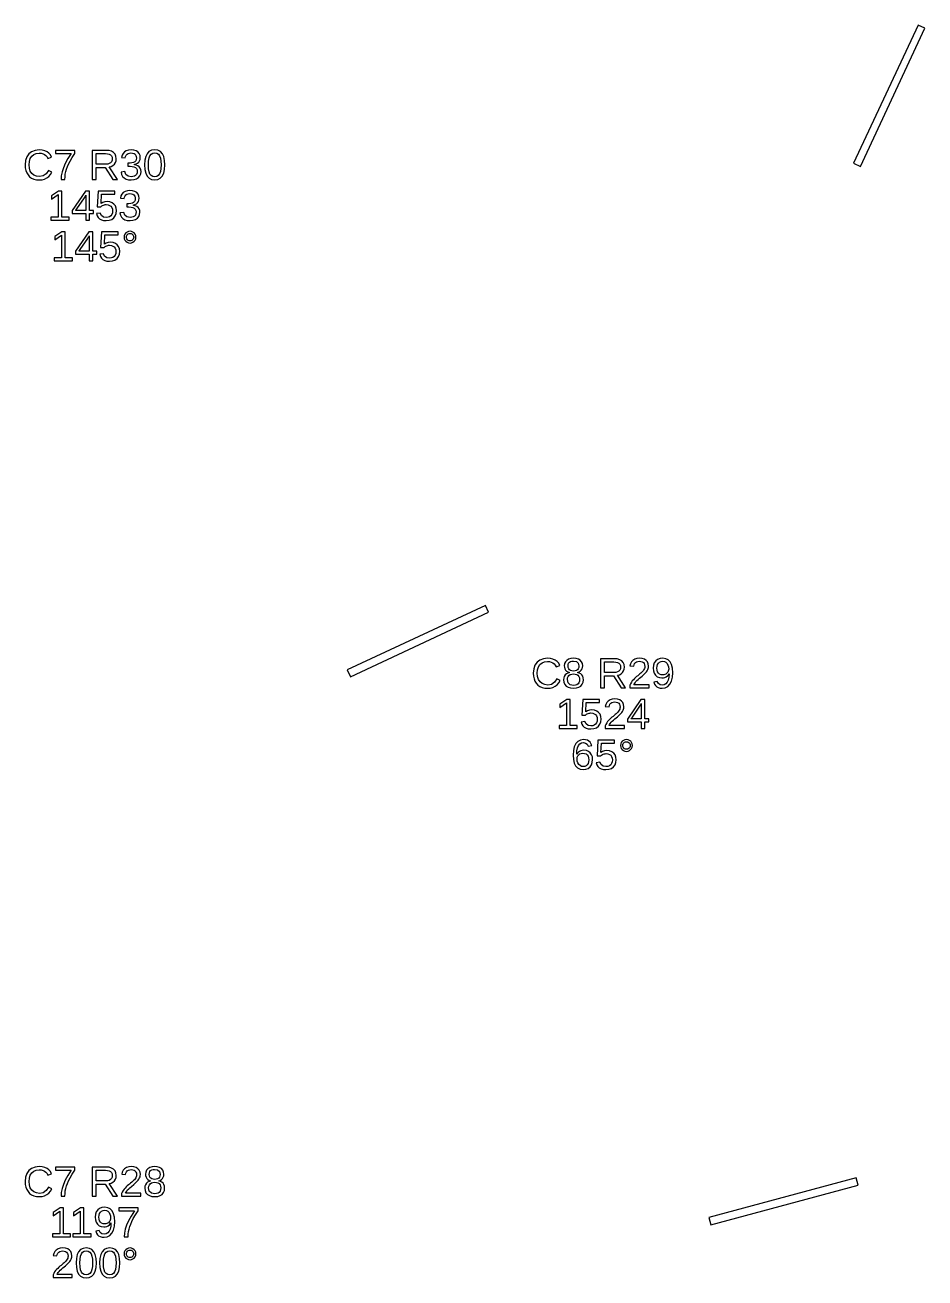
# Model space of a CAD drawing. Extents: x 194 to 2890, y 45 to 1503.
# Drawn here: x 860.3 to 1037.4, y 1256 to 1502.5 of the extents above; entities that cross this region are included whole.
import ezdxf

# ---------------------------------------------------------------- set-up
doc = ezdxf.new("R2010")
doc.units = 0
doc.layers.get('0').update_dxf_attribs({"linetype": 'CONTINUOUS'})

msp = doc.modelspace()

# ---------------------------------------------------------------- linework, layer by layer
for points in [[(1037.36, 1501.87), (1036, 1502.51), (1023.32, 1475.32), (1024.68, 1474.68)], [(863.632, 1472.09), (864.128, 1472.22), (864.578, 1472.44), (864.973, 1472.73), (865.305, 1473.11), (865.573, 1473.56), (864.938, 1473.88), (864.467, 1473.22), (863.864, 1472.82), (863.127, 1472.69), (862.544, 1472.76), (862.047, 1472.97), (861.636, 1473.33), (861.33, 1473.8), (861.146, 1474.37), (861.085, 1475.02), (861.144, 1475.68), (861.32, 1476.24), (861.614, 1476.7), (862.013, 1477.04), (862.507, 1477.25), (863.095, 1477.32), (863.481, 1477.29), (863.83, 1477.2), (864.143, 1477.05), (864.41, 1476.85), (864.624, 1476.59), (864.783, 1476.29), (865.52, 1476.53), (865.291, 1476.96), (864.99, 1477.31), (864.617, 1477.59), (864.174, 1477.79), (863.664, 1477.91), (863.087, 1477.95), (862.277, 1477.86), (861.593, 1477.6), (861.036, 1477.17), (860.625, 1476.59), (860.378, 1475.87), (860.296, 1475.02), (860.332, 1474.44), (860.443, 1473.91), (860.627, 1473.44), (860.882, 1473.03), (861.203, 1472.68), (861.591, 1472.41), (862.039, 1472.21), (862.539, 1472.09), (863.091, 1472.05)], [(868.161, 1472.65), (868.221, 1473.17), (868.322, 1473.67), (868.462, 1474.16), (868.643, 1474.66), (868.865, 1475.17), (869.164, 1475.74), (869.577, 1476.44), (870.106, 1477.27), (870.106, 1477.86), (866.318, 1477.86), (866.318, 1477.24), (869.398, 1477.24), (868.74, 1476.23), (868.221, 1475.3), (867.841, 1474.44), (867.583, 1473.65), (867.427, 1472.88), (867.376, 1472.13), (868.14, 1472.13)], [(874.301, 1474.51), (876.087, 1474.51), (877.576, 1472.13), (878.472, 1472.13), (876.844, 1474.6), (877.249, 1474.71), (877.592, 1474.9), (877.871, 1475.15), (878.078, 1475.46), (878.202, 1475.82), (878.244, 1476.22), (878.185, 1476.7), (878.009, 1477.1), (877.717, 1477.43), (877.316, 1477.67), (876.818, 1477.82), (876.221, 1477.86), (873.524, 1477.86), (873.524, 1472.13), (874.301, 1472.13)], [(874.301, 1475.13), (874.301, 1477.24), (876.144, 1477.24), (876.537, 1477.21), (876.863, 1477.13), (877.123, 1476.98), (877.311, 1476.78), (877.425, 1476.52), (877.462, 1476.22), (877.425, 1475.9), (877.313, 1475.63), (877.127, 1475.41), (876.872, 1475.25), (876.555, 1475.16), (876.177, 1475.13)], [(881.758, 1472.1), (882.238, 1472.24), (882.622, 1472.49), (882.902, 1472.82), (883.07, 1473.23), (883.127, 1473.71), (883.087, 1474.06), (882.967, 1474.36), (882.768, 1474.63), (882.498, 1474.83), (882.164, 1474.98), (881.768, 1475.06), (881.768, 1475.07), (882.127, 1475.18), (882.425, 1475.33), (882.661, 1475.54), (882.831, 1475.79), (882.934, 1476.09), (882.968, 1476.43), (882.915, 1476.87), (882.755, 1477.25), (882.49, 1477.55), (882.128, 1477.77), (881.681, 1477.91), (881.149, 1477.95), (880.655, 1477.91), (880.224, 1477.77), (879.857, 1477.56), (879.569, 1477.26), (879.374, 1476.89), (879.273, 1476.46), (880.01, 1476.4), (880.07, 1476.68), (880.186, 1476.91), (880.358, 1477.1), (880.578, 1477.24), (880.839, 1477.32), (881.141, 1477.35), (881.467, 1477.32), (881.735, 1477.23), (881.945, 1477.08), (882.095, 1476.88), (882.185, 1476.64), (882.215, 1476.35), (882.178, 1476.07), (882.068, 1475.83), (881.883, 1475.63), (881.632, 1475.48), (881.321, 1475.4), (880.95, 1475.37), (880.551, 1475.37), (880.551, 1474.73), (880.966, 1474.73), (881.384, 1474.7), (881.73, 1474.61), (882.006, 1474.47), (882.206, 1474.27), (882.326, 1474.03), (882.366, 1473.74), (882.331, 1473.41), (882.225, 1473.14), (882.05, 1472.93), (881.814, 1472.78), (881.524, 1472.69), (881.182, 1472.66), (880.553, 1472.77), (880.136, 1473.11), (879.933, 1473.67), (879.176, 1473.6), (879.288, 1473.13), (879.493, 1472.75), (879.792, 1472.44), (880.177, 1472.22), (880.64, 1472.09), (881.182, 1472.05)], [(886.406, 1472.13), (886.904, 1472.39), (887.295, 1472.81), (887.577, 1473.39), (887.745, 1474.12), (887.802, 1475), (887.748, 1475.89), (887.587, 1476.63), (887.32, 1477.21), (886.939, 1477.62), (886.441, 1477.87), (885.824, 1477.95), (885.192, 1477.87), (884.684, 1477.62), (884.301, 1477.21), (884.033, 1476.64), (883.872, 1475.9), (883.818, 1475), (883.874, 1474.11), (884.039, 1473.38), (884.315, 1472.8), (884.7, 1472.38), (885.196, 1472.13), (885.8, 1472.05)], [(885.413, 1472.71), (885.097, 1472.9), (884.858, 1473.21), (884.692, 1473.66), (884.592, 1474.26), (884.559, 1475), (884.592, 1475.76), (884.69, 1476.36), (884.854, 1476.81), (885.093, 1477.11), (885.416, 1477.29), (885.824, 1477.36), (886.222, 1477.29), (886.538, 1477.11), (886.77, 1476.8), (886.93, 1476.35), (887.025, 1475.75), (887.057, 1475), (887.024, 1474.27), (886.923, 1473.68), (886.756, 1473.23), (886.517, 1472.91), (886.201, 1472.71), (885.808, 1472.65)], [(868.958, 1464.75), (867.563, 1464.75), (867.563, 1469.86), (866.887, 1469.86), (865.532, 1468.93), (865.532, 1468.24), (866.826, 1469.16), (866.826, 1464.75), (865.366, 1464.75), (865.366, 1464.13), (868.958, 1464.13)], [(872.95, 1465.43), (873.756, 1465.43), (873.756, 1466.01), (872.95, 1466.01), (872.95, 1469.86), (872.181, 1469.86), (869.557, 1466), (869.557, 1465.43), (872.258, 1465.43), (872.258, 1464.13), (872.95, 1464.13)], [(870.232, 1466.01), (870.297, 1466.09), (870.517, 1466.39), (871.986, 1468.55), (872.027, 1468.62), (872.08, 1468.71), (872.144, 1468.82), (872.204, 1468.93), (872.242, 1469), (872.258, 1469.04), (872.258, 1466.01)], [(876.841, 1464.11), (877.34, 1464.28), (877.745, 1464.57), (878.045, 1464.96), (878.225, 1465.44), (878.284, 1466), (878.229, 1466.5), (878.061, 1466.93), (877.782, 1467.29), (877.409, 1467.57), (876.959, 1467.73), (876.433, 1467.79), (875.987, 1467.75), (875.592, 1467.63), (875.249, 1467.42), (875.359, 1469.24), (877.951, 1469.24), (877.951, 1469.86), (874.692, 1469.86), (874.5, 1466.78), (875.217, 1466.78), (875.387, 1466.92), (875.558, 1467.02), (875.729, 1467.1), (875.905, 1467.15), (876.089, 1467.18), (876.283, 1467.19), (876.636, 1467.15), (876.938, 1467.04), (877.188, 1466.86), (877.374, 1466.61), (877.486, 1466.32), (877.524, 1465.98), (877.486, 1465.6), (877.375, 1465.27), (877.19, 1465), (876.939, 1464.81), (876.631, 1464.69), (876.266, 1464.65), (875.707, 1464.74), (875.31, 1465.03), (875.074, 1465.5), (874.334, 1465.41), (874.461, 1465.01), (874.668, 1464.67), (874.956, 1464.4), (875.319, 1464.21), (875.75, 1464.09), (876.25, 1464.05)], [(881.534, 1464.1), (882.014, 1464.24), (882.398, 1464.49), (882.678, 1464.82), (882.847, 1465.23), (882.903, 1465.71), (882.863, 1466.06), (882.744, 1466.36), (882.545, 1466.63), (882.274, 1466.83), (881.941, 1466.98), (881.544, 1467.06), (881.544, 1467.07), (881.903, 1467.18), (882.201, 1467.33), (882.437, 1467.54), (882.608, 1467.79), (882.71, 1468.09), (882.744, 1468.43), (882.691, 1468.87), (882.532, 1469.25), (882.266, 1469.55), (881.905, 1469.77), (881.458, 1469.91), (880.925, 1469.95), (880.431, 1469.91), (880, 1469.77), (879.633, 1469.56), (879.345, 1469.26), (879.151, 1468.89), (879.05, 1468.46), (879.786, 1468.4), (879.846, 1468.68), (879.962, 1468.91), (880.134, 1469.1), (880.354, 1469.24), (880.615, 1469.32), (880.917, 1469.35), (881.243, 1469.32), (881.511, 1469.23), (881.721, 1469.08), (881.871, 1468.88), (881.961, 1468.64), (881.991, 1468.35), (881.954, 1468.07), (881.844, 1467.83), (881.66, 1467.63), (881.409, 1467.48), (881.097, 1467.4), (880.726, 1467.37), (880.327, 1467.37), (880.327, 1466.73), (880.742, 1466.73), (881.16, 1466.7), (881.506, 1466.61), (881.782, 1466.47), (881.982, 1466.27), (882.102, 1466.03), (882.142, 1465.74), (882.107, 1465.41), (882.002, 1465.14), (881.826, 1464.93), (881.59, 1464.78), (881.3, 1464.69), (880.958, 1464.66), (880.329, 1464.77), (879.913, 1465.11), (879.709, 1465.67), (878.952, 1465.6), (879.064, 1465.13), (879.269, 1464.75), (879.568, 1464.44), (879.953, 1464.22), (880.416, 1464.09), (880.958, 1464.05)], [(869.609, 1456.75), (868.214, 1456.75), (868.214, 1461.86), (867.538, 1461.86), (866.183, 1460.93), (866.183, 1460.24), (867.477, 1461.16), (867.477, 1456.75), (866.017, 1456.75), (866.017, 1456.13), (869.609, 1456.13)], [(873.601, 1457.43), (874.407, 1457.43), (874.407, 1458.01), (873.601, 1458.01), (873.601, 1461.86), (872.832, 1461.86), (870.208, 1458), (870.208, 1457.43), (872.909, 1457.43), (872.909, 1456.13), (873.601, 1456.13)], [(877.492, 1456.11), (877.991, 1456.28), (878.396, 1456.57), (878.696, 1456.96), (878.876, 1457.44), (878.935, 1458), (878.88, 1458.5), (878.712, 1458.93), (878.433, 1459.29), (878.06, 1459.57), (877.61, 1459.73), (877.084, 1459.79), (876.638, 1459.75), (876.243, 1459.63), (875.9, 1459.42), (876.01, 1461.24), (878.602, 1461.24), (878.602, 1461.86), (875.343, 1461.86), (875.151, 1458.78), (875.868, 1458.78), (876.038, 1458.92), (876.209, 1459.02), (876.38, 1459.1), (876.556, 1459.15), (876.74, 1459.18), (876.934, 1459.19), (877.287, 1459.15), (877.589, 1459.04), (877.839, 1458.86), (878.025, 1458.61), (878.137, 1458.32), (878.175, 1457.98), (878.138, 1457.6), (878.026, 1457.27), (877.841, 1457), (877.59, 1456.81), (877.282, 1456.69), (876.917, 1456.65), (876.358, 1456.74), (875.961, 1457.03), (875.725, 1457.5), (874.985, 1457.41), (875.112, 1457.01), (875.319, 1456.67), (875.607, 1456.4), (875.97, 1456.21), (876.401, 1456.09), (876.901, 1456.05)], [(881.255, 1459.67), (881.529, 1459.78), (881.774, 1459.97), (881.965, 1460.21), (882.079, 1460.48), (882.117, 1460.79), (882.08, 1461.1), (881.966, 1461.37), (881.778, 1461.61), (881.535, 1461.8), (881.259, 1461.91), (880.95, 1461.95), (880.641, 1461.91), (880.365, 1461.8), (880.122, 1461.61), (879.933, 1461.37), (879.82, 1461.09), (879.782, 1460.79), (879.82, 1460.49), (879.935, 1460.22), (880.126, 1459.97), (880.37, 1459.78), (880.645, 1459.67), (880.95, 1459.63)], [(880.761, 1460.08), (880.591, 1460.15), (880.439, 1460.27), (880.32, 1460.43), (880.249, 1460.6), (880.226, 1460.79), (880.249, 1460.98), (880.319, 1461.15), (880.435, 1461.31), (880.585, 1461.43), (880.757, 1461.5), (880.95, 1461.52), (881.143, 1461.5), (881.314, 1461.43), (881.464, 1461.31), (881.581, 1461.16), (881.651, 1460.99), (881.674, 1460.79), (881.65, 1460.6), (881.58, 1460.42), (881.462, 1460.27), (881.311, 1460.15), (881.14, 1460.08), (880.95, 1460.06)], [(870.883, 1458.01), (870.948, 1458.09), (871.168, 1458.39), (872.637, 1460.55), (872.678, 1460.62), (872.731, 1460.71), (872.795, 1460.82), (872.855, 1460.93), (872.893, 1461), (872.909, 1461.04), (872.909, 1458.01)], [(951.506, 1387), (950.872, 1388.36), (923.683, 1375.68), (924.317, 1374.32)], [(963.632, 1372.09), (964.128, 1372.22), (964.578, 1372.44), (964.973, 1372.73), (965.305, 1373.11), (965.573, 1373.56), (964.938, 1373.88), (964.467, 1373.22), (963.864, 1372.82), (963.127, 1372.69), (962.544, 1372.76), (962.047, 1372.97), (961.636, 1373.33), (961.33, 1373.8), (961.146, 1374.37), (961.085, 1375.02), (961.144, 1375.68), (961.32, 1376.24), (961.614, 1376.7), (962.013, 1377.04), (962.507, 1377.25), (963.095, 1377.32), (963.481, 1377.29), (963.83, 1377.2), (964.143, 1377.05), (964.41, 1376.85), (964.624, 1376.59), (964.783, 1376.29), (965.52, 1376.53), (965.291, 1376.96), (964.99, 1377.31), (964.617, 1377.59), (964.174, 1377.79), (963.664, 1377.91), (963.087, 1377.95), (962.277, 1377.86), (961.593, 1377.6), (961.036, 1377.17), (960.625, 1376.59), (960.378, 1375.87), (960.296, 1375.02), (960.332, 1374.44), (960.443, 1373.91), (960.627, 1373.44), (960.882, 1373.03), (961.203, 1372.68), (961.591, 1372.41), (962.039, 1372.21), (962.539, 1372.09), (963.091, 1372.05)], [(968.79, 1372.1), (969.273, 1372.25), (969.658, 1372.49), (969.938, 1372.83), (970.107, 1373.24), (970.163, 1373.73), (970.129, 1374.09), (970.027, 1374.4), (969.858, 1374.67), (969.627, 1374.89), (969.342, 1375.05), (969.003, 1375.14), (969.003, 1375.15), (969.296, 1375.25), (969.544, 1375.4), (969.748, 1375.61), (969.899, 1375.87), (969.99, 1376.16), (970.02, 1376.47), (969.966, 1376.89), (969.802, 1377.25), (969.53, 1377.55), (969.164, 1377.77), (968.718, 1377.91), (968.193, 1377.95), (967.68, 1377.9), (967.241, 1377.77), (966.877, 1377.54), (966.605, 1377.24), (966.441, 1376.89), (966.387, 1376.48), (966.417, 1376.17), (966.507, 1375.88), (966.657, 1375.62), (966.86, 1375.41), (967.106, 1375.25), (967.396, 1375.15), (967.396, 1375.13), (967.082, 1375.04), (966.808, 1374.89), (966.574, 1374.67), (966.395, 1374.39), (966.288, 1374.08), (966.253, 1373.72), (966.31, 1373.23), (966.483, 1372.82), (966.771, 1372.49), (967.162, 1372.24), (967.641, 1372.1), (968.21, 1372.05)], [(974.301, 1374.51), (976.087, 1374.51), (977.576, 1372.13), (978.472, 1372.13), (976.844, 1374.6), (977.249, 1374.71), (977.592, 1374.9), (977.871, 1375.15), (978.078, 1375.46), (978.202, 1375.82), (978.244, 1376.22), (978.185, 1376.7), (978.009, 1377.1), (977.717, 1377.43), (977.316, 1377.67), (976.818, 1377.82), (976.221, 1377.86), (973.524, 1377.86), (973.524, 1372.13), (974.301, 1372.13)], [(983.074, 1372.75), (980.083, 1372.75), (980.182, 1372.95), (980.315, 1373.14), (980.482, 1373.35), (980.688, 1373.56), (980.936, 1373.79), (981.226, 1374.04), (981.732, 1374.46), (982.116, 1374.8), (982.378, 1375.06), (982.562, 1375.28), (982.713, 1375.5), (982.832, 1375.72), (982.916, 1375.94), (982.967, 1376.16), (982.984, 1376.38), (982.932, 1376.84), (982.777, 1377.23), (982.518, 1377.54), (982.163, 1377.77), (981.719, 1377.9), (981.186, 1377.95), (980.691, 1377.9), (980.261, 1377.77), (979.894, 1377.54), (979.606, 1377.24), (979.411, 1376.88), (979.31, 1376.45), (980.059, 1376.38), (980.122, 1376.66), (980.24, 1376.9), (980.415, 1377.09), (980.635, 1377.23), (980.892, 1377.32), (981.186, 1377.35), (981.49, 1377.32), (981.746, 1377.23), (981.955, 1377.09), (982.108, 1376.89), (982.201, 1376.65), (982.231, 1376.35), (982.214, 1376.13), (982.16, 1375.92), (982.071, 1375.73), (981.952, 1375.55), (981.812, 1375.37), (981.65, 1375.2), (981.469, 1375.03), (981.274, 1374.86), (981.066, 1374.69), (980.849, 1374.52), (980.632, 1374.34), (980.413, 1374.15), (980.196, 1373.94), (979.987, 1373.72), (979.784, 1373.49), (979.595, 1373.23), (979.426, 1372.95), (979.278, 1372.65), (979.278, 1372.13), (983.074, 1372.13)], [(986.271, 1372.14), (986.783, 1372.4), (987.193, 1372.84), (987.493, 1373.45), (987.673, 1374.21), (987.733, 1375.11), (987.678, 1375.98), (987.514, 1376.69), (987.24, 1377.24), (986.861, 1377.64), (986.378, 1377.87), (985.792, 1377.95), (985.236, 1377.89), (984.768, 1377.72), (984.388, 1377.44), (984.108, 1377.05), (983.94, 1376.58), (983.884, 1376.02), (983.935, 1375.48), (984.09, 1375.01), (984.347, 1374.62), (984.691, 1374.32), (985.103, 1374.15), (985.584, 1374.09), (985.89, 1374.11), (986.179, 1374.19), (986.451, 1374.31), (986.688, 1374.47), (986.874, 1374.67), (987.008, 1374.9), (986.961, 1374.23), (986.84, 1373.67), (986.646, 1373.23), (986.384, 1372.9), (986.059, 1372.71), (985.67, 1372.64), (985.229, 1372.72), (984.907, 1372.96), (984.701, 1373.36), (984.002, 1373.25), (984.144, 1372.86), (984.337, 1372.56), (984.581, 1372.33), (984.881, 1372.18), (985.24, 1372.08), (985.658, 1372.05)], [(967.888, 1375.45), (967.626, 1375.54), (967.414, 1375.68), (967.259, 1375.88), (967.167, 1376.13), (967.136, 1376.43), (967.166, 1376.73), (967.256, 1376.97), (967.406, 1377.16), (967.614, 1377.3), (967.876, 1377.38), (968.193, 1377.4), (968.786, 1377.3), (969.141, 1376.97), (969.259, 1376.43), (969.229, 1376.11), (969.139, 1375.85), (968.989, 1375.66), (968.781, 1375.53), (968.519, 1375.45), (968.202, 1375.42)], [(974.301, 1375.13), (974.301, 1377.24), (976.144, 1377.24), (976.537, 1377.21), (976.863, 1377.13), (977.123, 1376.98), (977.311, 1376.78), (977.425, 1376.52), (977.462, 1376.22), (977.425, 1375.9), (977.313, 1375.63), (977.127, 1375.41), (976.872, 1375.25), (976.555, 1375.16), (976.177, 1375.13)], [(985.436, 1374.71), (985.161, 1374.83), (984.933, 1375.03), (984.764, 1375.3), (984.662, 1375.63), (984.628, 1376.02), (984.662, 1376.4), (984.764, 1376.73), (984.933, 1377), (985.162, 1377.2), (985.44, 1377.32), (985.767, 1377.36), (986.099, 1377.31), (986.382, 1377.17), (986.618, 1376.93), (986.794, 1376.62), (986.9, 1376.25), (986.935, 1375.82), (986.918, 1375.6), (986.866, 1375.4), (986.778, 1375.22), (986.661, 1375.06), (986.518, 1374.92), (986.349, 1374.81), (986.163, 1374.73), (985.966, 1374.68), (985.759, 1374.67)], [(967.546, 1372.73), (967.144, 1373.13), (967.009, 1373.78), (967.044, 1374.1), (967.149, 1374.36), (967.323, 1374.58), (967.559, 1374.74), (967.849, 1374.84), (968.193, 1374.87), (968.547, 1374.84), (968.844, 1374.75), (969.084, 1374.6), (969.261, 1374.39), (969.367, 1374.13), (969.402, 1373.8), (969.369, 1373.42), (969.272, 1373.12), (969.109, 1372.89), (968.88, 1372.73), (968.583, 1372.63), (968.218, 1372.6)], [(968.958, 1364.75), (967.563, 1364.75), (967.563, 1369.86), (966.887, 1369.86), (965.532, 1368.93), (965.532, 1368.24), (966.826, 1369.16), (966.826, 1364.75), (965.366, 1364.75), (965.366, 1364.13), (968.958, 1364.13)], [(972.207, 1364.11), (972.705, 1364.28), (973.111, 1364.57), (973.41, 1364.96), (973.59, 1365.44), (973.65, 1366), (973.594, 1366.5), (973.427, 1366.93), (973.147, 1367.29), (972.774, 1367.57), (972.325, 1367.73), (971.799, 1367.79), (971.352, 1367.75), (970.958, 1367.63), (970.615, 1367.42), (970.724, 1369.24), (973.316, 1369.24), (973.316, 1369.86), (970.057, 1369.86), (969.866, 1366.78), (970.582, 1366.78), (970.753, 1366.92), (970.924, 1367.02), (971.095, 1367.1), (971.27, 1367.15), (971.455, 1367.18), (971.648, 1367.19), (972.002, 1367.15), (972.304, 1367.04), (972.553, 1366.86), (972.74, 1366.61), (972.852, 1366.32), (972.889, 1365.98), (972.852, 1365.6), (972.741, 1365.27), (972.555, 1365), (972.304, 1364.81), (971.997, 1364.69), (971.632, 1364.65), (971.073, 1364.74), (970.675, 1365.03), (970.44, 1365.5), (969.699, 1365.41), (969.826, 1365.01), (970.034, 1364.67), (970.322, 1364.4), (970.684, 1364.21), (971.115, 1364.09), (971.615, 1364.05)], [(978.215, 1364.75), (975.225, 1364.75), (975.323, 1364.95), (975.456, 1365.14), (975.623, 1365.35), (975.829, 1365.56), (976.077, 1365.79), (976.368, 1366.04), (976.874, 1366.46), (977.258, 1366.8), (977.519, 1367.06), (977.704, 1367.28), (977.855, 1367.5), (977.973, 1367.72), (978.058, 1367.94), (978.109, 1368.16), (978.126, 1368.38), (978.074, 1368.84), (977.919, 1369.23), (977.66, 1369.54), (977.305, 1369.77), (976.861, 1369.9), (976.327, 1369.95), (975.833, 1369.9), (975.402, 1369.77), (975.035, 1369.54), (974.747, 1369.24), (974.553, 1368.88), (974.452, 1368.45), (975.2, 1368.38), (975.263, 1368.66), (975.382, 1368.9), (975.556, 1369.09), (975.777, 1369.23), (976.034, 1369.32), (976.327, 1369.35), (976.632, 1369.32), (976.888, 1369.23), (977.096, 1369.09), (977.25, 1368.89), (977.342, 1368.65), (977.373, 1368.35), (977.355, 1368.13), (977.302, 1367.92), (977.212, 1367.73), (977.094, 1367.55), (976.954, 1367.37), (976.791, 1367.2), (976.611, 1367.03), (976.416, 1366.86), (976.207, 1366.69), (975.991, 1366.52), (975.773, 1366.34), (975.554, 1366.15), (975.338, 1365.94), (975.128, 1365.72), (974.926, 1365.49), (974.736, 1365.23), (974.568, 1364.95), (974.419, 1364.65), (974.419, 1364.13), (978.215, 1364.13)], [(982.219, 1365.43), (983.025, 1365.43), (983.025, 1366.01), (982.219, 1366.01), (982.219, 1369.86), (981.45, 1369.86), (978.826, 1366), (978.826, 1365.43), (981.527, 1365.43), (981.527, 1364.13), (982.219, 1364.13)], [(979.501, 1366.01), (979.566, 1366.09), (979.786, 1366.39), (981.255, 1368.55), (981.296, 1368.62), (981.349, 1368.71), (981.414, 1368.82), (981.473, 1368.93), (981.511, 1369), (981.527, 1369.04), (981.527, 1366.01)], [(970.652, 1356.11), (971.105, 1356.28), (971.475, 1356.57), (971.748, 1356.97), (971.913, 1357.44), (971.967, 1358.01), (971.915, 1358.53), (971.76, 1358.97), (971.501, 1359.34), (971.154, 1359.62), (970.735, 1359.78), (970.242, 1359.84), (969.942, 1359.82), (969.665, 1359.75), (969.412, 1359.64), (969.189, 1359.5), (969.002, 1359.31), (968.851, 1359.08), (968.889, 1359.76), (969.003, 1360.32), (969.194, 1360.77), (969.455, 1361.1), (969.779, 1361.29), (970.165, 1361.36), (970.593, 1361.28), (970.908, 1361.04), (971.109, 1360.66), (971.809, 1360.78), (971.477, 1361.43), (970.932, 1361.82), (970.173, 1361.95), (969.567, 1361.86), (969.061, 1361.6), (968.655, 1361.15), (968.359, 1360.54), (968.182, 1359.78), (968.122, 1358.87), (968.179, 1358.02), (968.35, 1357.32), (968.635, 1356.77), (969.027, 1356.37), (969.521, 1356.13), (970.116, 1356.05)], [(975.175, 1356.11), (975.673, 1356.28), (976.079, 1356.57), (976.379, 1356.96), (976.558, 1357.44), (976.618, 1358), (976.562, 1358.5), (976.395, 1358.93), (976.116, 1359.29), (975.742, 1359.57), (975.293, 1359.73), (974.767, 1359.79), (974.321, 1359.75), (973.926, 1359.63), (973.583, 1359.42), (973.693, 1361.24), (976.284, 1361.24), (976.284, 1361.86), (973.025, 1361.86), (972.834, 1358.78), (973.55, 1358.78), (973.721, 1358.92), (973.892, 1359.02), (974.063, 1359.1), (974.238, 1359.15), (974.423, 1359.18), (974.616, 1359.19), (974.97, 1359.15), (975.272, 1359.04), (975.522, 1358.86), (975.708, 1358.61), (975.82, 1358.32), (975.857, 1357.98), (975.82, 1357.6), (975.709, 1357.27), (975.524, 1357), (975.273, 1356.81), (974.965, 1356.69), (974.6, 1356.65), (974.041, 1356.74), (973.643, 1357.03), (973.408, 1357.5), (972.667, 1357.41), (972.794, 1357.01), (973.002, 1356.67), (973.29, 1356.4), (973.652, 1356.21), (974.084, 1356.09), (974.584, 1356.05)], [(978.937, 1359.67), (979.212, 1359.78), (979.456, 1359.97), (979.647, 1360.21), (979.762, 1360.48), (979.8, 1360.79), (979.762, 1361.1), (979.649, 1361.37), (979.46, 1361.61), (979.217, 1361.8), (978.941, 1361.91), (978.632, 1361.95), (978.323, 1361.91), (978.047, 1361.8), (977.804, 1361.61), (977.616, 1361.37), (977.502, 1361.09), (977.465, 1360.79), (977.503, 1360.49), (977.617, 1360.22), (977.808, 1359.97), (978.053, 1359.78), (978.327, 1359.67), (978.632, 1359.63)], [(978.444, 1360.08), (978.273, 1360.15), (978.122, 1360.27), (978.003, 1360.43), (977.932, 1360.6), (977.908, 1360.79), (977.932, 1360.98), (978.001, 1361.15), (978.118, 1361.31), (978.268, 1361.43), (978.44, 1361.5), (978.632, 1361.52), (978.825, 1361.5), (978.997, 1361.43), (979.147, 1361.31), (979.264, 1361.16), (979.333, 1360.99), (979.357, 1360.79), (979.333, 1360.6), (979.263, 1360.42), (979.145, 1360.27), (978.994, 1360.15), (978.823, 1360.08), (978.632, 1360.06)], [(969.77, 1356.69), (969.49, 1356.83), (969.251, 1357.06), (969.069, 1357.37), (968.96, 1357.73), (968.924, 1358.15), (968.959, 1358.47), (969.064, 1358.75), (969.239, 1358.97), (969.471, 1359.14), (969.747, 1359.24), (970.067, 1359.27), (970.404, 1359.24), (970.687, 1359.12), (970.918, 1358.93), (971.087, 1358.68), (971.189, 1358.36), (971.223, 1357.97), (971.189, 1357.59), (971.089, 1357.26), (970.922, 1357), (970.696, 1356.8), (970.419, 1356.68), (970.092, 1356.64)], [(863.632, 1272.09), (864.128, 1272.22), (864.578, 1272.44), (864.973, 1272.73), (865.305, 1273.11), (865.573, 1273.56), (864.938, 1273.88), (864.467, 1273.22), (863.864, 1272.82), (863.127, 1272.69), (862.544, 1272.76), (862.047, 1272.97), (861.636, 1273.33), (861.33, 1273.8), (861.146, 1274.37), (861.085, 1275.02), (861.144, 1275.68), (861.32, 1276.24), (861.614, 1276.7), (862.013, 1277.04), (862.507, 1277.25), (863.095, 1277.32), (863.481, 1277.29), (863.83, 1277.2), (864.143, 1277.05), (864.41, 1276.85), (864.624, 1276.59), (864.783, 1276.29), (865.52, 1276.53), (865.291, 1276.96), (864.99, 1277.31), (864.617, 1277.59), (864.174, 1277.79), (863.664, 1277.91), (863.087, 1277.95), (862.277, 1277.86), (861.593, 1277.6), (861.036, 1277.17), (860.625, 1276.59), (860.378, 1275.87), (860.296, 1275.02), (860.332, 1274.44), (860.443, 1273.91), (860.627, 1273.44), (860.882, 1273.03), (861.203, 1272.68), (861.591, 1272.41), (862.039, 1272.21), (862.539, 1272.09), (863.091, 1272.05)], [(868.161, 1272.65), (868.221, 1273.17), (868.322, 1273.67), (868.462, 1274.16), (868.643, 1274.66), (868.865, 1275.17), (869.164, 1275.74), (869.577, 1276.44), (870.106, 1277.27), (870.106, 1277.86), (866.318, 1277.86), (866.318, 1277.24), (869.398, 1277.24), (868.74, 1276.23), (868.221, 1275.3), (867.841, 1274.44), (867.583, 1273.65), (867.427, 1272.88), (867.376, 1272.13), (868.14, 1272.13)], [(874.301, 1274.51), (876.087, 1274.51), (877.576, 1272.13), (878.472, 1272.13), (876.844, 1274.6), (877.249, 1274.71), (877.592, 1274.9), (877.871, 1275.15), (878.078, 1275.46), (878.202, 1275.82), (878.244, 1276.22), (878.185, 1276.7), (878.009, 1277.1), (877.717, 1277.43), (877.316, 1277.67), (876.818, 1277.82), (876.221, 1277.86), (873.524, 1277.86), (873.524, 1272.13), (874.301, 1272.13)], [(874.301, 1275.13), (874.301, 1277.24), (876.144, 1277.24), (876.537, 1277.21), (876.863, 1277.13), (877.123, 1276.98), (877.311, 1276.78), (877.425, 1276.52), (877.462, 1276.22), (877.425, 1275.9), (877.313, 1275.63), (877.127, 1275.41), (876.872, 1275.25), (876.555, 1275.16), (876.177, 1275.13)], [(883.074, 1272.75), (880.083, 1272.75), (880.182, 1272.95), (880.315, 1273.14), (880.482, 1273.35), (880.688, 1273.56), (880.936, 1273.79), (881.226, 1274.04), (881.732, 1274.46), (882.116, 1274.8), (882.378, 1275.06), (882.562, 1275.28), (882.713, 1275.5), (882.832, 1275.72), (882.916, 1275.94), (882.967, 1276.16), (882.984, 1276.38), (882.932, 1276.84), (882.777, 1277.23), (882.518, 1277.54), (882.163, 1277.77), (881.719, 1277.9), (881.186, 1277.95), (880.691, 1277.9), (880.261, 1277.77), (879.894, 1277.54), (879.606, 1277.24), (879.411, 1276.88), (879.31, 1276.45), (880.059, 1276.38), (880.122, 1276.66), (880.24, 1276.9), (880.415, 1277.09), (880.635, 1277.23), (880.892, 1277.32), (881.186, 1277.35), (881.49, 1277.32), (881.746, 1277.23), (881.955, 1277.09), (882.108, 1276.89), (882.201, 1276.65), (882.231, 1276.35), (882.214, 1276.13), (882.16, 1275.92), (882.071, 1275.73), (881.952, 1275.55), (881.812, 1275.37), (881.65, 1275.2), (881.469, 1275.03), (881.274, 1274.86), (881.066, 1274.69), (880.849, 1274.52), (880.632, 1274.34), (880.413, 1274.15), (880.196, 1273.94), (879.987, 1273.72), (879.784, 1273.49), (879.595, 1273.23), (879.426, 1272.95), (879.278, 1272.65), (879.278, 1272.13), (883.074, 1272.13)], [(886.393, 1272.1), (886.875, 1272.25), (887.261, 1272.49), (887.541, 1272.83), (887.709, 1273.24), (887.765, 1273.73), (887.731, 1274.09), (887.63, 1274.4), (887.46, 1274.67), (887.229, 1274.89), (886.945, 1275.05), (886.606, 1275.14), (886.606, 1275.15), (886.898, 1275.25), (887.146, 1275.4), (887.35, 1275.61), (887.502, 1275.87), (887.592, 1276.16), (887.623, 1276.47), (887.568, 1276.89), (887.405, 1277.25), (887.132, 1277.55), (886.766, 1277.77), (886.321, 1277.91), (885.796, 1277.95), (885.283, 1277.9), (884.844, 1277.77), (884.48, 1277.54), (884.207, 1277.24), (884.044, 1276.89), (883.989, 1276.48), (884.019, 1276.17), (884.11, 1275.88), (884.26, 1275.62), (884.462, 1275.41), (884.708, 1275.25), (884.998, 1275.15), (884.998, 1275.13), (884.685, 1275.04), (884.411, 1274.89), (884.177, 1274.67), (883.998, 1274.39), (883.891, 1274.08), (883.855, 1273.72), (883.913, 1273.23), (884.086, 1272.82), (884.374, 1272.49), (884.764, 1272.24), (885.244, 1272.1), (885.812, 1272.05)], [(885.491, 1275.45), (885.228, 1275.54), (885.017, 1275.68), (884.862, 1275.88), (884.769, 1276.13), (884.738, 1276.43), (884.768, 1276.73), (884.858, 1276.97), (885.009, 1277.16), (885.216, 1277.3), (885.479, 1277.38), (885.796, 1277.4), (886.388, 1277.3), (886.743, 1276.97), (886.862, 1276.43), (886.832, 1276.11), (886.742, 1275.85), (886.591, 1275.66), (886.384, 1275.53), (886.121, 1275.45), (885.804, 1275.42)], [(885.149, 1272.73), (884.746, 1273.13), (884.612, 1273.78), (884.647, 1274.1), (884.751, 1274.36), (884.925, 1274.58), (885.161, 1274.74), (885.451, 1274.84), (885.796, 1274.87), (886.15, 1274.84), (886.447, 1274.75), (886.687, 1274.6), (886.863, 1274.39), (886.969, 1274.13), (887.004, 1273.8), (886.972, 1273.42), (886.874, 1273.12), (886.711, 1272.89), (886.482, 1272.73), (886.185, 1272.63), (885.82, 1272.6)], [(1024.19, 1274.28), (1023.81, 1275.72), (994.828, 1267.96), (995.216, 1266.51)], [(869.268, 1264.75), (867.872, 1264.75), (867.872, 1269.86), (867.197, 1269.86), (865.842, 1268.93), (865.842, 1268.24), (867.135, 1269.16), (867.135, 1264.75), (865.675, 1264.75), (865.675, 1264.13), (869.268, 1264.13)], [(873.284, 1264.75), (871.888, 1264.75), (871.888, 1269.86), (871.213, 1269.86), (869.858, 1268.93), (869.858, 1268.24), (871.152, 1269.16), (871.152, 1264.75), (869.691, 1264.75), (869.691, 1264.13), (873.284, 1264.13)], [(876.469, 1264.14), (876.981, 1264.4), (877.391, 1264.84), (877.691, 1265.45), (877.871, 1266.21), (877.93, 1267.11), (877.876, 1267.98), (877.712, 1268.69), (877.438, 1269.24), (877.058, 1269.64), (876.576, 1269.87), (875.99, 1269.95), (875.434, 1269.89), (874.966, 1269.72), (874.586, 1269.44), (874.306, 1269.05), (874.137, 1268.58), (874.081, 1268.02), (874.133, 1267.48), (874.287, 1267.01), (874.545, 1266.62), (874.889, 1266.32), (875.301, 1266.15), (875.782, 1266.09), (876.088, 1266.11), (876.377, 1266.19), (876.649, 1266.31), (876.886, 1266.47), (877.072, 1266.67), (877.206, 1266.9), (877.159, 1266.23), (877.038, 1265.67), (876.844, 1265.23), (876.582, 1264.9), (876.256, 1264.71), (875.868, 1264.64), (875.427, 1264.72), (875.104, 1264.96), (874.899, 1265.36), (874.199, 1265.25), (874.342, 1264.86), (874.535, 1264.56), (874.779, 1264.33), (875.079, 1264.18), (875.437, 1264.08), (875.855, 1264.05)], [(875.634, 1266.71), (875.359, 1266.83), (875.131, 1267.03), (874.962, 1267.3), (874.86, 1267.63), (874.826, 1268.02), (874.86, 1268.4), (874.962, 1268.73), (875.131, 1269), (875.359, 1269.2), (875.637, 1269.32), (875.965, 1269.36), (876.297, 1269.31), (876.58, 1269.17), (876.816, 1268.93), (876.992, 1268.62), (877.098, 1268.25), (877.133, 1267.82), (877.115, 1267.6), (877.063, 1267.4), (876.976, 1267.22), (876.859, 1267.06), (876.716, 1266.92), (876.547, 1266.81), (876.36, 1266.73), (876.164, 1266.68), (875.957, 1266.67)], [(880.595, 1264.65), (880.656, 1265.17), (880.756, 1265.67), (880.897, 1266.16), (881.078, 1266.66), (881.3, 1267.17), (881.598, 1267.74), (882.012, 1268.44), (882.541, 1269.27), (882.541, 1269.86), (878.753, 1269.86), (878.753, 1269.24), (881.833, 1269.24), (881.175, 1268.23), (880.656, 1267.3), (880.276, 1266.44), (880.018, 1265.65), (879.862, 1264.88), (879.81, 1264.13), (880.575, 1264.13)], [(869.597, 1256.75), (866.607, 1256.75), (866.705, 1256.95), (866.838, 1257.14), (867.005, 1257.35), (867.211, 1257.56), (867.459, 1257.79), (867.75, 1258.04), (868.256, 1258.46), (868.64, 1258.8), (868.901, 1259.06), (869.086, 1259.28), (869.237, 1259.5), (869.355, 1259.72), (869.44, 1259.94), (869.491, 1260.16), (869.508, 1260.38), (869.456, 1260.84), (869.301, 1261.23), (869.042, 1261.54), (868.687, 1261.77), (868.242, 1261.9), (867.709, 1261.95), (867.215, 1261.9), (866.784, 1261.77), (866.417, 1261.54), (866.129, 1261.24), (865.935, 1260.88), (865.833, 1260.45), (866.582, 1260.38), (866.645, 1260.66), (866.764, 1260.9), (866.938, 1261.09), (867.159, 1261.23), (867.416, 1261.32), (867.709, 1261.35), (868.013, 1261.32), (868.27, 1261.23), (868.478, 1261.09), (868.632, 1260.89), (868.724, 1260.65), (868.755, 1260.35), (868.737, 1260.13), (868.683, 1259.92), (868.594, 1259.73), (868.476, 1259.55), (868.336, 1259.37), (868.173, 1259.2), (867.992, 1259.03), (867.798, 1258.86), (867.589, 1258.69), (867.373, 1258.52), (867.155, 1258.34), (866.936, 1258.15), (866.72, 1257.94), (866.51, 1257.72), (866.307, 1257.49), (866.118, 1257.23), (865.949, 1256.95), (865.801, 1256.65), (865.801, 1256.13), (869.597, 1256.13)], [(872.929, 1256.13), (873.427, 1256.39), (873.819, 1256.81), (874.1, 1257.39), (874.269, 1258.12), (874.325, 1259), (874.272, 1259.89), (874.111, 1260.63), (873.843, 1261.21), (873.463, 1261.62), (872.964, 1261.87), (872.348, 1261.95), (871.716, 1261.87), (871.208, 1261.62), (870.824, 1261.21), (870.556, 1260.64), (870.396, 1259.9), (870.342, 1259), (870.397, 1258.11), (870.563, 1257.38), (870.838, 1256.8), (871.224, 1256.38), (871.719, 1256.13), (872.323, 1256.05)], [(877.564, 1256.13), (878.062, 1256.39), (878.453, 1256.81), (878.735, 1257.39), (878.904, 1258.12), (878.96, 1259), (878.906, 1259.89), (878.746, 1260.63), (878.478, 1261.21), (878.097, 1261.62), (877.599, 1261.87), (876.982, 1261.95), (876.35, 1261.87), (875.842, 1261.62), (875.459, 1261.21), (875.191, 1260.64), (875.03, 1259.9), (874.977, 1259), (875.032, 1258.11), (875.197, 1257.38), (875.473, 1256.8), (875.859, 1256.38), (876.354, 1256.13), (876.958, 1256.05)], [(881.255, 1259.67), (881.529, 1259.78), (881.774, 1259.97), (881.965, 1260.21), (882.079, 1260.48), (882.117, 1260.79), (882.08, 1261.1), (881.966, 1261.37), (881.778, 1261.61), (881.535, 1261.8), (881.259, 1261.91), (880.95, 1261.95), (880.641, 1261.91), (880.365, 1261.8), (880.122, 1261.61), (879.933, 1261.37), (879.82, 1261.09), (879.782, 1260.79), (879.82, 1260.49), (879.935, 1260.22), (880.126, 1259.97), (880.37, 1259.78), (880.645, 1259.67), (880.95, 1259.63)], [(871.937, 1256.71), (871.62, 1256.9), (871.382, 1257.21), (871.215, 1257.66), (871.116, 1258.26), (871.082, 1259), (871.115, 1259.76), (871.214, 1260.36), (871.377, 1260.81), (871.616, 1261.11), (871.94, 1261.29), (872.348, 1261.36), (872.746, 1261.29), (873.061, 1261.11), (873.294, 1260.8), (873.453, 1260.35), (873.549, 1259.75), (873.581, 1259), (873.547, 1258.27), (873.447, 1257.68), (873.28, 1257.23), (873.04, 1256.91), (872.724, 1256.71), (872.332, 1256.65)], [(876.571, 1256.71), (876.255, 1256.9), (876.016, 1257.21), (875.85, 1257.66), (875.75, 1258.26), (875.717, 1259), (875.75, 1259.76), (875.848, 1260.36), (876.012, 1260.81), (876.251, 1261.11), (876.574, 1261.29), (876.982, 1261.36), (877.38, 1261.29), (877.696, 1261.11), (877.928, 1260.8), (878.088, 1260.35), (878.183, 1259.75), (878.215, 1259), (878.182, 1258.27), (878.081, 1257.68), (877.914, 1257.23), (877.675, 1256.91), (877.359, 1256.71), (876.966, 1256.65)], [(880.761, 1260.08), (880.591, 1260.15), (880.439, 1260.27), (880.32, 1260.43), (880.249, 1260.6), (880.226, 1260.79), (880.249, 1260.98), (880.319, 1261.15), (880.435, 1261.31), (880.585, 1261.43), (880.757, 1261.5), (880.95, 1261.52), (881.143, 1261.5), (881.314, 1261.43), (881.464, 1261.31), (881.581, 1261.16), (881.651, 1260.99), (881.674, 1260.79), (881.65, 1260.6), (881.58, 1260.42), (881.462, 1260.27), (881.311, 1260.15), (881.14, 1260.08), (880.95, 1260.06)]]:
    msp.add_lwpolyline(points, close=True)

doc.saveas('drawing.dxf')
